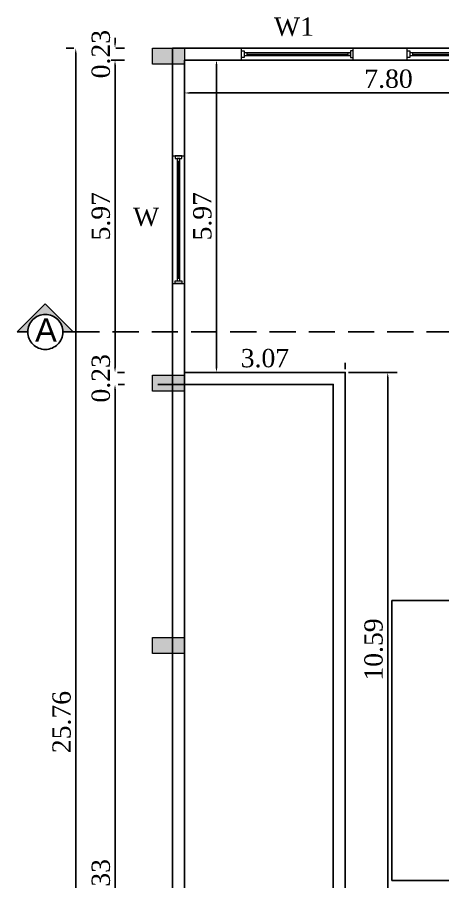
# Model space of a CAD drawing. Header units: metres. Extents: x 3592 to 3825, y 373 to 546.
# Drawn here: x 3725.09 to 3733.22, y 485.84 to 502.36 of the extents above; entities that cross this region are included whole.
import ezdxf

# ---------------------------------------------------------------- set-up
doc = ezdxf.new("R2010")
doc.units = ezdxf.units.M
doc.linetypes.add('DASHDOTX2', pattern=[50.8, 25.4, -12.7, 0, -12.7])
doc.linetypes.add('DASHED', pattern=[0.75, 0.5, -0.25])
doc.layers.get('Defpoints').update_dxf_attribs({"lineweight": 0})
for name, color, linetype in [('0 @ 1', 7, 'Continuous'), ('BLK_1_FLR_3_BLT_UP_AREA', 1, 'Continuous'), ('BLK_1_FLR_3_REGULAR_ROOM_1', 2, 'Continuous'), ('Column', 7, 'Continuous')]:
    doc.layers.add(name, color=color, linetype=linetype)
doc.styles.add('ANAND', font='times.ttf')
doc.styles.get("Standard").update_dxf_attribs({"font": 'arial.ttf'})
doc.dimstyles.new('V1', dxfattribs={"dimtxt": 0.23, "dimasz": 0.1, "dimexe": 0.18, "dimexo": 0.0625, "dimgap": 0.09, "dimtad": 1, "dimzin": 0, "dimdsep": 46, "dimtxsty": 'Standard', "dimcen": 0.09, "dimadec": 0, "dimazin": 0, "dimtfac": 1, "dimtix": 1, "dimtofl": 0, "dimtmove": 2, "dimatfit": 0, "dimfxl": 0, "dimtolj": 1, "dimtzin": 0, "dimarcsym": 0})

# ---------------------------------------------------------------- blocks, each defined once
blk = doc.blocks.new('*U13')
at = {"color": 4, "linetype": 'Continuous', "lineweight": 13}
for p, q in [((146.91, 129.1), (146.91, 131.1)), ((234.91, 130.1), (146.91, 130.1)), ((234.91, 129.1), (234.91, 131.1))]:
    blk.add_line(p, q, dxfattribs=at)
for points in [[(144.91, 132.6), (142.91, 132.6), (142.91, 127.6), (144.91, 127.6)], [(236.91, 129.1), (236.91, 131.1), (144.91, 131.1), (144.91, 129.1)], [(236.91, 132.6), (238.91, 132.6), (238.91, 127.6), (236.91, 127.6)]]:
    blk.add_lwpolyline(points, close=True, dxfattribs=at)
blk = doc.blocks.new('*U14')
at = {"color": 4, "linetype": 'Continuous', "lineweight": 13}
for p, q in [((146.91, 129.1), (146.91, 131.1)), ((222.91, 130.1), (146.91, 130.1)), ((222.91, 129.1), (222.91, 131.1))]:
    blk.add_line(p, q, dxfattribs=at)
for points in [[(144.91, 132.6), (142.91, 132.6), (142.91, 127.6), (144.91, 127.6)], [(224.91, 129.1), (224.91, 131.1), (144.91, 131.1), (144.91, 129.1)], [(224.91, 132.6), (226.91, 132.6), (226.91, 127.6), (224.91, 127.6)]]:
    blk.add_lwpolyline(points, close=True, dxfattribs=at)
blk = doc.blocks.new('*D188')
at = {"color": 0, "lineweight": -2}
for p, q in [((3728.345, 501.538), (3729.073, 501.538)), ((3728.893, 501.438), (3728.893, 495.67)), ((3728.345, 495.57), (3729.073, 495.57))]:
    blk.add_line(p, q, dxfattribs=at)
at = {"color": 0}
for points in [[(3728.876, 501.438), (3728.91, 501.438), (3728.893, 501.538)], [(3728.876, 495.67), (3728.91, 495.67), (3728.893, 495.57)]]:
    blk.add_solid(points, dxfattribs=at)
at = {"layer": 'Defpoints', "color": 0}
for p in [(3728.283, 501.538), (3728.283, 495.57), (3728.893, 495.57)]:
    blk.add_point(p, dxfattribs=at)
at = {"color": 0, "insert": (3728.625, 498.554), "char_height": 0.35, "attachment_point": 5, "rotation": 90, "style": 'ANAND'}
blk.add_mtext('\\A1;5.97', dxfattribs=at)
blk = doc.blocks.new('*D189')
at = {"color": 0, "lineweight": -2}
for p, q in [((3728.283, 495.632), (3728.283, 495.75)), ((3731.355, 495.632), (3731.355, 495.75)), ((3728.383, 495.57), (3731.255, 495.57))]:
    blk.add_line(p, q, dxfattribs=at)
at = {"color": 0}
for points in [[(3728.383, 495.587), (3728.383, 495.553), (3728.283, 495.57)], [(3731.255, 495.587), (3731.255, 495.553), (3731.355, 495.57)]]:
    blk.add_solid(points, dxfattribs=at)
at = {"layer": 'Defpoints', "color": 0}
for p in [(3728.283, 495.57), (3731.355, 495.57), (3731.355, 495.57)]:
    blk.add_point(p, dxfattribs=at)
at = {"color": 0, "insert": (3729.819, 495.839), "char_height": 0.35, "attachment_point": 5, "style": 'ANAND'}
blk.add_mtext('\\A1;3.07', dxfattribs=at)
blk = doc.blocks.new('*D190')
at = {"color": 0, "lineweight": -2}
for p, q in [((3731.417, 495.57), (3732.346, 495.57)), ((3732.166, 495.47), (3732.166, 485.078)), ((3731.417, 484.978), (3732.346, 484.978))]:
    blk.add_line(p, q, dxfattribs=at)
at = {"color": 0}
for points in [[(3732.149, 495.47), (3732.182, 495.47), (3732.166, 495.57)], [(3732.149, 485.078), (3732.182, 485.078), (3732.166, 484.978)]]:
    blk.add_solid(points, dxfattribs=at)
at = {"layer": 'Defpoints', "color": 0}
for p in [(3731.355, 495.57), (3731.355, 484.978), (3732.166, 484.978)]:
    blk.add_point(p, dxfattribs=at)
at = {"color": 0, "insert": (3731.897, 490.274), "char_height": 0.35, "attachment_point": 5, "rotation": 90, "style": 'ANAND'}
blk.add_mtext('\\A1;10.59', dxfattribs=at)
blk = doc.blocks.new('*D126')
at = {"color": 0, "lineweight": -2}
for p, q in [((3727.016, 495.341), (3727.134, 495.341)), ((3726.954, 476.108), (3726.954, 495.241)), ((3726.891, 476.008), (3726.774, 476.008))]:
    blk.add_line(p, q, dxfattribs=at)
at = {"color": 0}
for points in [[(3726.937, 495.241), (3726.971, 495.241), (3726.954, 495.341)], [(3726.937, 476.108), (3726.971, 476.108), (3726.954, 476.008)]]:
    blk.add_solid(points, dxfattribs=at)
at = {"layer": 'Defpoints', "color": 0}
for p in [(3726.954, 495.341), (3726.954, 495.341), (3726.954, 476.008)]:
    blk.add_point(p, dxfattribs=at)
at = {"color": 0, "insert": (3726.685, 485.675), "char_height": 0.35, "attachment_point": 5, "rotation": 90, "style": 'ANAND'}
blk.add_mtext('\\A1;19.33', dxfattribs=at)
blk = doc.blocks.new('*D127')
at = {"color": 0, "lineweight": -2}
for p, q in [((3726.954, 495.67), (3726.954, 495.77)), ((3727.001, 495.57), (3727.134, 495.57)), ((3727.016, 495.341), (3727.134, 495.341)), ((3726.954, 495.241), (3726.954, 495.141))]:
    blk.add_line(p, q, dxfattribs=at)
at = {"color": 0}
for points in [[(3726.937, 495.67), (3726.971, 495.67), (3726.954, 495.57)], [(3726.937, 495.241), (3726.971, 495.241), (3726.954, 495.341)]]:
    blk.add_solid(points, dxfattribs=at)
at = {"layer": 'Defpoints', "color": 0}
for p in [(3726.938, 495.57), (3726.954, 495.57), (3726.954, 495.341)]:
    blk.add_point(p, dxfattribs=at)
at = {"color": 0, "insert": (3726.685, 495.456), "char_height": 0.35, "attachment_point": 5, "rotation": 90, "style": 'ANAND'}
blk.add_mtext('\\A1;0.23', dxfattribs=at)
blk = doc.blocks.new('*D128')
at = {"color": 0, "lineweight": -2}
for p, q in [((3726.883, 501.538), (3727.134, 501.538)), ((3726.954, 495.67), (3726.954, 501.438)), ((3727.001, 495.57), (3727.134, 495.57))]:
    blk.add_line(p, q, dxfattribs=at)
at = {"color": 0}
for points in [[(3726.937, 501.438), (3726.971, 501.438), (3726.954, 501.538)], [(3726.937, 495.67), (3726.971, 495.67), (3726.954, 495.57)]]:
    blk.add_solid(points, dxfattribs=at)
at = {"layer": 'Defpoints', "color": 0}
for p in [(3726.82, 501.538), (3726.954, 501.538), (3726.938, 495.57)]:
    blk.add_point(p, dxfattribs=at)
at = {"color": 0, "insert": (3726.685, 498.554), "char_height": 0.35, "attachment_point": 5, "rotation": 90, "style": 'ANAND'}
blk.add_mtext('\\A1;5.97', dxfattribs=at)
blk = doc.blocks.new('*D129')
at = {"color": 0, "lineweight": -2}
for p, q in [((3726.954, 501.866), (3726.954, 501.966)), ((3726.967, 501.766), (3727.134, 501.766)), ((3726.883, 501.538), (3727.134, 501.538)), ((3726.954, 501.438), (3726.954, 501.338))]:
    blk.add_line(p, q, dxfattribs=at)
at = {"color": 0}
for points in [[(3726.937, 501.866), (3726.971, 501.866), (3726.954, 501.766)], [(3726.937, 501.438), (3726.971, 501.438), (3726.954, 501.538)]]:
    blk.add_solid(points, dxfattribs=at)
at = {"layer": 'Defpoints', "color": 0}
for p in [(3726.905, 501.766), (3726.954, 501.766), (3726.82, 501.538)]:
    blk.add_point(p, dxfattribs=at)
at = {"color": 0, "insert": (3726.685, 501.652), "char_height": 0.35, "attachment_point": 5, "rotation": 90, "style": 'ANAND'}
blk.add_mtext('\\A1;0.23', dxfattribs=at)
blk = doc.blocks.new('*D130')
at = {"color": 0, "lineweight": -2}
for p, q in [((3726.167, 501.766), (3726.023, 501.766)), ((3726.203, 476.108), (3726.203, 501.666)), ((3726.167, 476.008), (3726.023, 476.008))]:
    blk.add_line(p, q, dxfattribs=at)
at = {"color": 0}
for points in [[(3726.187, 501.666), (3726.22, 501.666), (3726.203, 501.766)], [(3726.187, 476.108), (3726.22, 476.108), (3726.203, 476.008)]]:
    blk.add_solid(points, dxfattribs=at)
at = {"layer": 'Defpoints', "color": 0}
for p in [(3726.203, 501.766), (3726.23, 501.766), (3726.23, 476.008)]:
    blk.add_point(p, dxfattribs=at)
at = {"color": 0, "insert": (3725.935, 488.887), "char_height": 0.35, "attachment_point": 5, "rotation": 90, "style": 'ANAND'}
blk.add_mtext('\\A1;25.76', dxfattribs=at)
blk = doc.blocks.new('*D184')
at = {"color": 0, "lineweight": -2}
for p, q in [((3728.283, 501.475), (3728.283, 500.73)), ((3736.079, 501.475), (3736.079, 500.73)), ((3728.383, 500.91), (3735.979, 500.91))]:
    blk.add_line(p, q, dxfattribs=at)
at = {"color": 0}
for points in [[(3728.383, 500.927), (3728.383, 500.893), (3728.283, 500.91)], [(3735.979, 500.927), (3735.979, 500.893), (3736.079, 500.91)]]:
    blk.add_solid(points, dxfattribs=at)
at = {"layer": 'Defpoints', "color": 0}
for p in [(3728.283, 501.538), (3736.079, 501.538), (3736.079, 500.91)]:
    blk.add_point(p, dxfattribs=at)
at = {"color": 0, "insert": (3732.181, 501.179), "char_height": 0.35, "attachment_point": 5, "style": 'ANAND'}
blk.add_mtext('\\A1;7.80', dxfattribs=at)

msp = doc.modelspace()

# ---------------------------------------------------------------- hatches: boundary and pattern name
h = msp.add_hatch(color=256)
h.dxf.hatch_style = 1
h.paths.add_polyline_path([(3728.05392, 501.76617), (3727.67292, 501.76617), (3727.67292, 501.46137), (3728.05392, 501.46137)])
h.paths.add_polyline_path([(3728.28252, 501.76617), (3728.05392, 501.76617), (3728.05392, 501.46137), (3728.28252, 501.46137)])
at = {"linetype": 'DASHDOTX2', "ltscale": 30}
msp.add_hatch(color=256, dxfattribs=at).paths.add_polyline_path([(3725.62138, 496.67792, 0.41421356), (3725.28677, 496.34331), (3725.08601, 496.34331), (3725.62138, 496.8799), (3726.15674, 496.34331), (3725.95598, 496.34331, 0.41421356)])
h = msp.add_hatch(color=256)
h.dxf.hatch_style = 1
h.paths.add_polyline_path([(3728.05392, 495.51777), (3727.67292, 495.51777), (3727.67292, 495.21297), (3728.05392, 495.21297)])
h.paths.add_polyline_path([(3728.28252, 495.51777), (3728.05392, 495.51777), (3728.05392, 495.21297), (3728.28252, 495.21297)])
h = msp.add_hatch(color=256)
h.dxf.hatch_style = 1
h.paths.add_polyline_path([(3728.05392, 490.50267), (3727.67292, 490.50267), (3727.67292, 490.19787), (3728.05392, 490.19787)])
h.paths.add_polyline_path([(3728.28252, 490.50267), (3728.05392, 490.50267), (3728.05392, 490.19787), (3728.28252, 490.19787)])

# ---------------------------------------------------------------- linework, layer by layer
at = {"lineweight": 9, "ltscale": 3}
for p, q in [((3747.58512, 501.76617), (3728.05392, 501.76617)), ((3728.05392, 501.46137), (3728.05392, 495.51777)), ((3728.05392, 495.21297), (3728.05392, 490.50267)), ((3728.05392, 490.19787), (3728.05392, 485.20677))]:
    msp.add_line(p, q, dxfattribs=at)
at = {"lineweight": 13, "ltscale": 3}
for p, q in [((3729.37332, 501.53757), (3729.37332, 501.76617)), ((3731.50692, 501.53757), (3731.50692, 501.76617)), ((3732.53562, 501.53757), (3732.53562, 501.76617)), ((3728.05392, 499.70877), (3728.28252, 499.70877)), ((3728.05392, 497.27037), (3728.28252, 497.27037))]:
    msp.add_line(p, q, dxfattribs=at)
at = {"linetype": 'DASHED'}
msp.add_line((3726.15674, 496.34331), (3750.50674, 496.34331), dxfattribs=at)
at = {"lineweight": 9}
for points in [[(3727.67292, 501.76617), (3728.28252, 501.76617), (3728.28252, 501.46137), (3727.67292, 501.46137)], [(3727.67292, 495.51777), (3728.28252, 495.51777), (3728.28252, 495.21297), (3727.67292, 495.21297)], [(3727.67292, 490.50267), (3728.28252, 490.50267), (3728.28252, 490.19787), (3727.67292, 490.19787)]]:
    msp.add_lwpolyline(points, close=True, dxfattribs=at)
for points in [[(3747.58512, 501.76617), (3728.05392, 501.76617), (3728.05392, 476.00788), (3747.58512, 476.00788)], [(3747.58512, 501.76617), (3728.05392, 501.76617), (3728.05392, 495.34137), (3731.12592, 495.34137), (3731.12592, 484.74957)], [(3737.65372, 501.53757), (3728.28252, 501.53757), (3728.28252, 476.23648), (3747.35652, 476.23648), (3747.35652, 476.46508)], [(3741.84397, 484.97817), (3731.35452, 484.97817), (3731.35452, 495.56997), (3728.28252, 495.56997)], [(3741.84397, 484.74957), (3731.12592, 484.74957), (3731.12592, 495.34137), (3727.77312, 495.34137)]]:
    msp.add_lwpolyline(points)
at = {"linetype": 'DASHDOTX2', "ltscale": 30}
for points in [[(3725.28677, 496.34331), (3725.08601, 496.34331), (3725.62138, 496.8799)], [(3725.95598, 496.34331), (3726.15674, 496.34331), (3725.62138, 496.8799)]]:
    msp.add_lwpolyline(points, dxfattribs=at)
msp.add_circle((3725.62138, 496.34331), 0.33461, dxfattribs=at)
at = {"layer": 'BLK_1_FLR_3_BLT_UP_AREA', "color": 18}
msp.add_lwpolyline([(3731.12592, 484.74957), (3743.85132, 484.74957), (3743.85132, 482.35078), (3747.58512, 482.35078), (3747.58512, 501.76617), (3728.05392, 501.76617), (3728.05392, 495.34137), (3731.12592, 495.34137), (3731.12592, 484.74957)], dxfattribs=at)
at = {"layer": 'BLK_1_FLR_3_REGULAR_ROOM_1', "color": 2}
msp.add_lwpolyline([(3732.24453, 485.85875), (3737.25151, 485.85875), (3737.25151, 491.20794), (3732.24453, 491.20794)], close=True, dxfattribs=at)
at = {"layer": 'Column', "lineweight": 9}
for points in [[(3727.67292, 501.76617), (3728.28252, 501.76617), (3728.28252, 501.46137), (3727.67292, 501.46137)], [(3727.67292, 495.51777), (3728.28252, 495.51777), (3728.28252, 495.21297), (3727.67292, 495.21297)], [(3727.67292, 490.50267), (3728.28252, 490.50267), (3728.28252, 490.19787), (3727.67292, 490.19787)]]:
    msp.add_lwpolyline(points, close=True, dxfattribs=at)

# ---------------------------------------------------------------- block references
at = {"layer": '0 @ 1', "lineweight": 13, "ltscale": 3, "xscale": 0.0254, "yscale": 0.0254, "zscale": 0.0254}
for name, p, rotation in [('*U14', (3735.13679, 504.95634), 180), ('*U14', (3738.29909, 504.95634), 180), ('*U13', (3724.86375, 503.33864), 270)]:
    msp.add_blockref(name, p, dxfattribs=dict(at, rotation=rotation))

# ---------------------------------------------------------------- texts
at = {"style": 'ANAND'}
for s, p in [('W1', (3729.99139, 502.00327)), ('W', (3727.29864, 498.36727))]:
    msp.add_text(s, height=0.35, dxfattribs=at).set_placement(p)
at = {"linetype": 'DASHDOTX2', "ltscale": 30}
msp.add_text('A', height=0.44614, dxfattribs=at).set_placement((3725.42582, 496.15557))

# ---------------------------------------------------------------- dimensions: what is measured, and where the dimension line sits
for base, p1, p2, angle, picture, middle in [((3726.95396, 501.76617), (3726.82018, 501.53757), (3726.90454, 501.76617), 270, '*D129', (3726.68543, 501.65187)), ((3726.20344, 501.76617), (3726.22966, 476.00788), (3726.22966, 501.76617), 90, '*D130', (3725.9349, 488.88702)), ((3726.95396, 501.53757), (3726.93828, 495.56997), (3726.82018, 501.53757), 270, '*D128', (3726.68543, 498.55377)), ((3726.95396, 495.56997), (3726.95396, 495.34137), (3726.93828, 495.56997), 270, '*D127', (3726.68543, 495.45567))]:
    dim = msp.add_linear_dim(base=base, p1=p1, p2=p2, angle=angle, dimstyle='V1', override={"dimtxt": 0.35, "dimtxsty": 'ANAND', "dimfxl": 75, "dimarcsym": 2})
    dim.commit()
    dim.dimension.update_dxf_attribs({"geometry": picture, "text_midpoint": middle})
for p1, p2, distance, picture, middle in [((3728.28252, 501.53757), (3728.28252, 495.56997), 0.61053, '*D188', (3728.62452, 498.55377)), ((3728.28252, 495.56997), (3731.35452, 495.56997), 0, '*D189', (3729.81852, 495.8385)), ((3731.35452, 495.56997), (3731.35452, 484.97817), 0.81129, '*D190', (3731.89727, 490.27407)), ((3726.95396, 476.00788), (3726.95396, 495.34137), 0, '*D126', (3726.68543, 485.67462))]:
    dim = msp.add_aligned_dim(p1=p1, p2=p2, distance=distance, dimstyle='V1', override={"dimtxt": 0.35, "dimtxsty": 'ANAND', "dimfxl": 75, "dimarcsym": 2})
    dim.commit()
    dim.dimension.update_dxf_attribs({"geometry": picture, "text_midpoint": middle})
dim = msp.add_linear_dim(base=(3736.07892, 500.91002), p1=(3728.28252, 501.53757), p2=(3736.07892, 501.53757), dimstyle='V1', override={"dimtxt": 0.35, "dimtxsty": 'ANAND', "dimfxl": 75, "dimarcsym": 2})
dim.commit()
dim.dimension.update_dxf_attribs({"geometry": '*D184', "text_midpoint": (3732.18072, 501.17855)})

doc.saveas('drawing.dxf')
